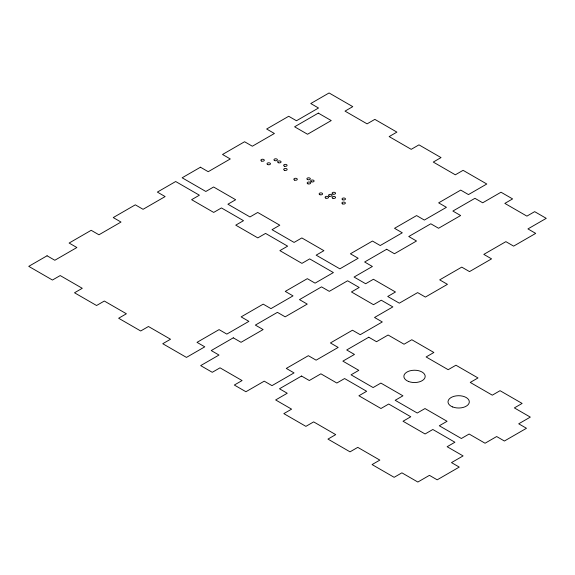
<?xml version="1.0" encoding="UTF-8"?>
<svg xmlns="http://www.w3.org/2000/svg" width="575" height="575" viewBox="0 0 575 575"><rect width="100%" height="100%" fill="white"/><g stroke="black" fill="none" stroke-linecap="round" stroke-linejoin="round"><path stroke-width="0.86" d="M47.064 255.782L28.75 266.354L52.447 280.039L60.203 275.562L82.268 288.298L74.513 292.776L96.571 305.512L104.327 301.034L126.392 313.77L118.637 318.248L140.695 330.984L148.451 326.507L170.516 339.243L162.754 343.721L186.458 357.406L204.772 346.833L197.009 342.355L219.075 329.619L226.83 334.097L248.889 321.36L241.133 316.882L263.199 304.146L270.954 308.624L293.013 295.881L285.257 291.403L307.323 278.667L315.078 283.144L333.392 272.572L309.688 258.894L301.933 263.372L279.874 250.635L287.629 246.158L265.571 233.414L257.808 237.892L235.75 225.156L243.505 220.678L221.447 207.942L213.692 212.419L191.626 199.683L199.381 195.205L175.684 181.52L157.37 192.093L165.126 196.571L143.067 209.307L135.312 204.829L113.246 217.573L121.002 222.051L98.943 234.787L91.188 230.309L69.122 243.045L76.877 247.523L54.819 260.259L47.064 255.782M200.459 167.217L182.146 177.79L205.843 191.475L213.605 186.997L235.664 199.733L227.908 204.211L249.967 216.947L257.722 212.47L279.788 225.206L272.033 229.684L294.091 242.42L301.846 237.942L323.912 250.678L316.157 255.156L339.854 268.841L358.168 258.268L350.412 253.791L372.471 241.054L380.226 245.532L402.292 232.796L394.536 228.318L416.595 215.582L424.35 220.06L446.416 207.323L438.653 202.846L460.719 190.102L468.474 194.58L486.788 184.007L463.091 170.329L455.335 174.807L433.27 162.071L441.025 157.593L418.967 144.857L411.211 149.335L389.146 136.591L396.901 132.113L374.842 119.377L367.087 123.855L345.022 111.119L352.777 106.641L329.08 92.963L310.766 103.536L318.521 108.014L296.463 120.75L288.707 116.272L266.642 129.008L274.404 133.486L252.339 146.222L244.583 141.745L222.525 154.481L230.28 158.959L208.215 171.695L200.459 167.217M318.306 113.11L294.608 126.795L307.539 134.255L331.236 120.57L318.306 113.11M233.292 337.827L211.233 350.563L218.989 355.041L200.675 365.614L212.268 372.305L220.024 367.827L242.082 380.564L234.327 385.042L245.92 391.733L264.234 381.16L271.989 385.638L294.048 372.902L286.293 368.424L308.358 355.688L316.113 360.166L338.172 347.429L330.417 342.952L352.475 330.215L360.238 334.693L382.296 321.957L374.541 317.479L392.854 306.906L381.261 300.215L373.506 304.692L351.447 291.956L359.202 287.478L347.609 280.78L329.295 291.353L321.54 286.875L299.482 299.618L307.237 304.096L285.171 316.832L277.416 312.354L255.357 325.091L263.113 329.568L241.047 342.305L233.292 337.827M386.688 249.263L364.629 261.999L372.384 266.477L354.071 277.049L365.664 283.741L373.419 279.263L395.478 291.999L387.723 296.477L399.316 303.176L417.63 292.603L425.385 297.081L447.443 284.338L439.688 279.86L461.754 267.123L469.509 271.601L491.567 258.865L483.812 254.387L505.878 241.651L513.633 246.129L535.692 233.393L527.936 228.915L546.25 218.342L534.657 211.65L526.901 216.128L504.843 203.392L512.598 198.914L501.005 192.222L482.691 202.795L474.936 198.318L452.877 211.054L460.632 215.532L438.567 228.268L430.812 223.79L408.753 236.526L416.508 241.004L394.45 253.74L386.688 249.263M301.544 376.036L279.486 388.772L287.241 393.25L275.648 399.948L291.597 409.148L283.834 413.626L305.9 426.363L313.655 421.885L335.714 434.621L327.958 439.099L350.024 451.842L357.779 447.364L379.838 460.101L372.082 464.578L394.148 477.315L401.903 472.837L417.845 482.037L429.439 475.345L437.194 479.823L459.253 467.087L451.497 462.609L463.091 455.918L447.142 446.717L454.904 442.24L432.838 429.496L425.083 433.974L403.025 421.238L410.78 416.76L388.714 404.024L380.959 408.502L358.901 395.765L366.656 391.287L344.59 378.551L336.835 383.029L320.893 373.822L309.3 380.513L301.544 376.036M368.769 337.23L346.703 349.967L354.459 354.444L342.873 361.136L358.814 370.343L351.059 374.821L373.118 387.557L380.873 383.079L402.938 395.816L395.183 400.293L417.242 413.03L424.997 408.552L447.062 421.288L439.3 425.766L461.366 438.502L469.121 434.024L485.063 443.232L496.656 436.54L504.412 441.018L526.47 428.282L518.715 423.804L530.308 417.112L514.366 407.905L522.122 403.427L500.056 390.691L492.301 395.169L470.242 382.433L477.997 377.955L455.932 365.218L448.177 369.696L426.118 356.96L433.873 352.482L411.815 339.739L404.052 344.217L388.111 335.017L376.524 341.708L368.769 337.23M408.552 381.484A10.666 6.16 0 0 0 425.162 376.826A10.666 6.16 0 0 0 409.867 370.846A10.666 6.16 0 0 0 408.552 381.484M452.676 406.956A10.666 6.16 0 0 0 469.286 402.299A10.666 6.16 0 0 0 453.991 396.326A10.666 6.16 0 0 0 452.676 406.956M332.882 198.253A1.739 1.006 0 0 0 335.577 197.477A1.739 1.006 0 0 0 333.069 196.521A1.739 1.006 0 0 0 332.882 198.253M332.875 194.106A1.739 1.006 0 0 0 335.57 193.329A1.739 1.006 0 0 0 333.054 192.373A1.739 1.006 0 0 0 332.875 194.106M325.867 198.152A1.739 1.006 0 0 0 328.555 197.376A1.739 1.006 0 0 0 326.047 196.42A1.739 1.006 0 0 0 325.867 198.152M319.901 194.709A1.739 1.006 0 0 0 322.597 193.933A1.739 1.006 0 0 0 320.081 192.977A1.739 1.006 0 0 0 319.901 194.709M329.288 196.176A1.739 1.006 0 0 0 331.976 195.399A1.739 1.006 0 0 0 329.468 194.443A1.739 1.006 0 0 0 329.288 196.176M342.779 199.82A1.739 1.006 0 0 0 345.474 199.043A1.739 1.006 0 0 0 342.966 198.088A1.739 1.006 0 0 0 342.779 199.82M342.671 203.909A1.739 1.006 0 0 0 345.367 203.133A1.739 1.006 0 0 0 342.858 202.17A1.739 1.006 0 0 0 342.671 203.909M311.406 181.829A1.739 1.006 0 0 0 314.101 181.053A1.739 1.006 0 0 0 311.585 180.09A1.739 1.006 0 0 0 311.406 181.829M307.948 183.827A1.739 1.006 0 0 0 310.637 183.051A1.739 1.006 0 0 0 308.128 182.088A1.739 1.006 0 0 0 307.948 183.827M294.616 180.112A1.739 1.006 0 0 0 297.304 179.335A1.739 1.006 0 0 0 294.795 178.372A1.739 1.006 0 0 0 294.616 180.112M307.654 179.63A1.739 1.006 0 0 0 310.349 178.854A1.739 1.006 0 0 0 307.833 177.898A1.739 1.006 0 0 0 307.654 179.63M284.467 170.272A1.739 1.006 0 0 0 287.162 169.496A1.739 1.006 0 0 0 284.647 168.532A1.739 1.006 0 0 0 284.467 170.272M278.379 162.732A1.739 1.006 0 0 0 281.074 161.956A1.739 1.006 0 0 0 278.559 160.993A1.739 1.006 0 0 0 278.379 162.732M267.785 164.623A1.739 1.006 0 0 0 270.473 163.846A1.739 1.006 0 0 0 267.964 162.883A1.739 1.006 0 0 0 267.785 164.623M261.625 161.065A1.739 1.006 0 0 0 264.32 160.288A1.739 1.006 0 0 0 261.805 159.333A1.739 1.006 0 0 0 261.625 161.065M274.721 160.619A1.739 1.006 0 0 0 277.409 159.843A1.739 1.006 0 0 0 274.9 158.88A1.739 1.006 0 0 0 274.721 160.619M284.402 166.204A1.739 1.006 0 0 0 287.09 165.428A1.739 1.006 0 0 0 284.582 164.472A1.739 1.006 0 0 0 284.402 166.204"/></g></svg>
